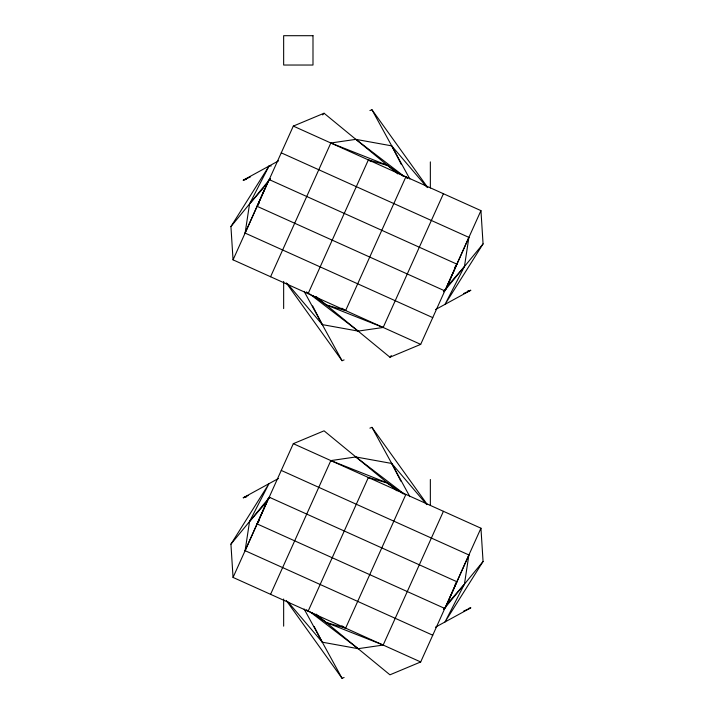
<?xml version="1.0" encoding="UTF-8"?>
<svg xmlns="http://www.w3.org/2000/svg" width="714" height="714" viewBox="0 0 714 714"><rect width="100%" height="100%" fill="white"/><g stroke="black" fill="none" stroke-linecap="round" stroke-linejoin="round"><path stroke-width="1.07" d="M432.746 317.623L245.107 233.085L249.561 203.909L268.999 166.085L271.222 165.951M432.746 635.21L245.107 550.681L249.561 521.497L268.999 483.673L230.934 544.166L233.05 577.43L420.689 661.958L480.95 528.217L293.311 443.68L233.05 577.43M480.95 210.63L420.689 344.371L233.05 259.842L293.311 126.092L480.95 210.63L483.066 243.893L445 304.387L464.439 266.554L468.893 237.378L281.254 152.841M480.95 528.217L483.066 561.481L445 621.974L464.439 584.15L468.893 554.965L281.254 470.428M444.795 290.875L257.156 206.337L268.178 181.24L270.392 178.803M444.795 608.462L257.156 523.933L268.178 498.827L269.66 497.203M269.205 179.589L456.844 264.126L445.822 289.224L443.608 291.66M269.205 497.185L456.844 581.714L445.822 606.82L443.608 609.256M245.107 233.085L268.178 181.24L269.901 179.821M245.107 550.681L268.178 498.827L269.901 497.408M468.893 237.378L445.822 289.224L444.099 290.643M468.893 554.965L445.822 606.82L444.099 608.239M270.579 276.746L330.832 142.996L355.858 139.364L391.709 145.861L426.767 187.023M306.458 292.16L308.109 293.65L368.362 159.909L387.666 165.496L403.231 176.269M312.607 295.462L326.334 304.967L345.638 310.563L405.891 176.813L407.542 178.304M287.233 283.44L322.291 324.602L358.142 331.1L383.168 327.467L443.421 193.717M270.579 594.334L330.832 460.592L355.858 456.96L391.709 463.457L426.767 504.619M403.231 493.865L387.666 483.083L368.362 477.496L308.109 611.238L306.458 609.756M311.688 612.416L326.334 622.554L345.638 628.15L405.891 494.4M287.947 601.866L322.291 642.189L358.142 648.687L383.168 645.054L443.421 511.313M257.156 206.337L259.477 202.597M257.156 523.933L259.477 520.185M454.523 267.875L456.844 264.126M455.104 584.525L456.844 581.714M233.05 259.842L230.934 226.579L268.999 166.085M230.934 226.579L270.249 178.723M322.674 114.918L324.058 113.24L397.975 173.975M230.934 544.166L269.562 497.149M316.025 296.497L389.942 357.232L391.326 355.554M443.751 291.74L483.066 243.893M443.751 609.337L483.066 561.481M249.561 203.909L263.404 188.005M264.858 186.327L266.322 184.649M447.678 285.814L464.439 266.554M249.561 521.497L266.322 502.245M447.678 603.401L464.439 584.15M246.482 179.321L243.269 180.16L278.54 160.864M435.46 309.599L470.731 290.303L467.518 291.151M246.482 496.908L243.269 497.756L278.54 478.451M435.46 627.187L470.731 607.891L468.589 608.453M243.269 180.16L250.337 176.965M463.663 293.499L470.731 290.303M243.269 497.756L248.311 495.471M463.663 611.095L470.731 607.891M293.311 126.092L324.058 113.24M389.942 357.232L420.689 344.371M293.311 443.68L324.058 430.828L397.118 490.857M420.689 661.958L389.942 674.819L316.025 614.085M369.906 110.563L371.958 109.76L427.748 187.603M286.252 282.86L342.042 360.713L344.094 359.91M369.906 428.15L371.958 427.347L427.106 504.289M286.252 600.447L342.042 678.3L344.094 677.497M330.832 142.996L387.666 165.496M326.334 304.967L383.168 327.467M330.832 460.592L387.666 483.083L389.068 484.788M326.334 622.554L383.168 645.054M368.362 159.909L371.2 161.667M341.854 308.207L345.638 310.563M368.362 477.496L370.254 478.675M341.854 625.803L345.638 628.15M355.858 139.364L404.41 176.563M309.59 293.9L358.142 331.1M355.858 456.96L404.41 494.15M309.59 611.487L358.142 648.687M405.891 176.813L407.319 178.375M306.681 292.088L308.109 293.65M371.958 109.76L409.863 179.044M304.137 291.419L342.042 360.713M371.958 427.347L409.863 496.641M304.137 609.006L342.042 678.3M391.709 145.861L401.366 164.541M312.634 305.922L322.291 324.602M391.709 463.457L400.857 481.147M314.151 626.464L322.291 642.189M430.346 161.891L430.346 187.969M430.346 479.478L430.346 505.557M283.654 281.414L283.654 308.582M283.654 599.001L283.654 626.169M312.991 35.7L283.654 35.7L283.654 65.036L312.991 65.036L312.991 35.7"/></g></svg>
